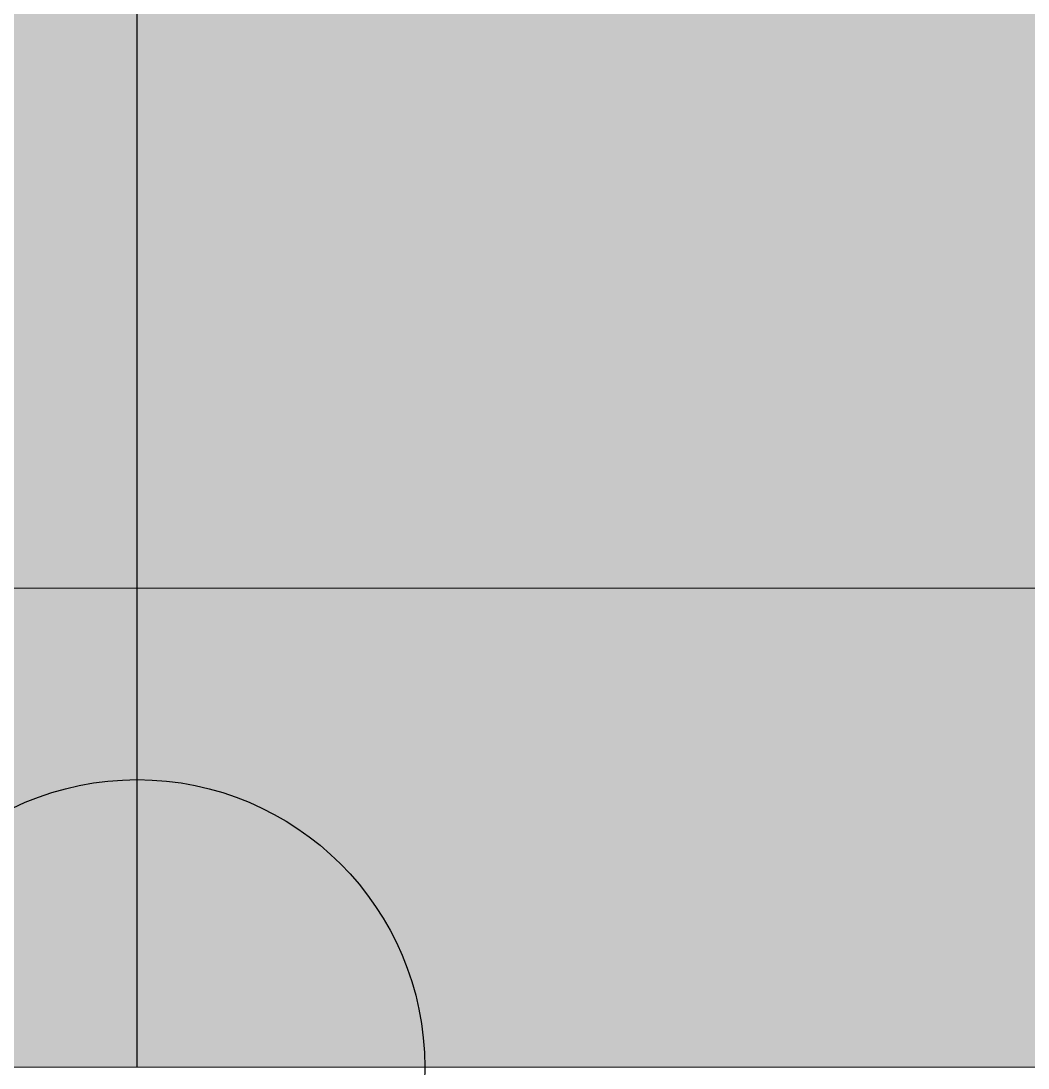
# Model space of a CAD drawing. Header units: millimetres. Extents: x 4739419 to 5837985, y 2291271 to 3446271.
# Drawn here: x 4870690 to 4871741, y 2464190 to 2465283 of the extents above; entities that cross this region are included whole.
import ezdxf

# ---------------------------------------------------------------- set-up
doc = ezdxf.new("R2010")
doc.units = ezdxf.units.MM
doc.layers.get('0').update_dxf_attribs({"color": 255})
for name, color, linetype, lineweight in [('XR-평면도$0$A-CNTL', 9, 'Continuous', 15), ('XR-평면도$0$A-ELEV-LIN3', 9, 'Continuous', 18), ('XR-평면도$0$A-XXXX-SYMB', 9, 'Continuous', 25)]:
    doc.layers.add(name, color=color, linetype=linetype, lineweight=lineweight)
doc.layers.add('XR-평면도$0$A-ELEV-PATT', color=9, linetype='Continuous')

# ---------------------------------------------------------------- blocks, each defined once
blk = doc.blocks.new('XR-평면도$0$무소음트렌치')
at = {"layer": 'XR-평면도$0$A-ELEV-LIN3'}
blk.add_line((0, 200), (7800, 200), dxfattribs=at)
blk = doc.blocks.new('XR-평면도$0$RAMP_내려감(기준층) (220802)')
at = {"layer": 'XR-평면도$0$A-ELEV-PATT'}
h = blk.add_hatch(dxfattribs=at)
h.set_pattern_fill('HEX', color=256, scale=100, angle=135)
h.set_pattern_definition([(135, (-1188188.16, -722710.9), (-388.8564, -388.8564), [317.5, -635]), (255, (-1188188.16, -722710.9), (531.18773, -142.33132), [317.5, -635]), (195, (-1188412.67, -722486.4), (142.33132, -531.18773), [317.5, -635])])
edge = h.paths.add_edge_path()
edge.add_arc((0, -15000), 12100, 540, 542.36827)
edge.add_line((-12089.7, -15500), (-19900, -15500))
edge.add_line((-19900, -15500), (-19900, 15000))
edge.add_arc((0, 15000), 19900, 0, 180, ccw=False)
edge.add_line((19900, 15000), (19900, -15500))
edge.add_line((19900, -15500), (12089.7, -15500))
edge.add_arc((0, -15000), 12100, 717.63173, 720)
edge.add_line((12100, -15000), (12100, 15000))
edge.add_arc((0, 15000), 12100, 360, 540)
edge.add_line((-12100, 15000), (-12100, -15000))
at = {"layer": 'XR-평면도$0$A-CNTL', "ltscale": 300}
blk.add_lwpolyline([(-20700, 15000), (-20700, -15000, 0.414214), (0, -35700, 0.414214), (20700, -15000), (20700, 15000, 0.414214), (0, 35700, 0.414214)], format="xyb", close=True, dxfattribs=at)
blk.add_lwpolyline([(-25700, -15000), (25700, -15000)], dxfattribs=at)
at = {"layer": 'XR-평면도$0$A-XXXX-SYMB'}
blk.add_lwpolyline([(-16000, -15500), (-16000, 15000, -0.414214), (0, 31000, -0.414214), (16000, 15000), (16000, -15500)], format="xyb", dxfattribs=at)
blk.add_circle((-16000, -15500), 300, dxfattribs=at)
at = {"layer": 'XR-평면도$0$A-ELEV-LIN3'}
blk.add_blockref('XR-평면도$0$무소음트렌치', (-19900, -15700), dxfattribs=at)

msp = doc.modelspace()

# ---------------------------------------------------------------- block references
msp.add_blockref('XR-평면도$0$RAMP_내려감(기준층) (220802)', (4886811.8, 2479691.2))

doc.saveas('drawing.dxf')
